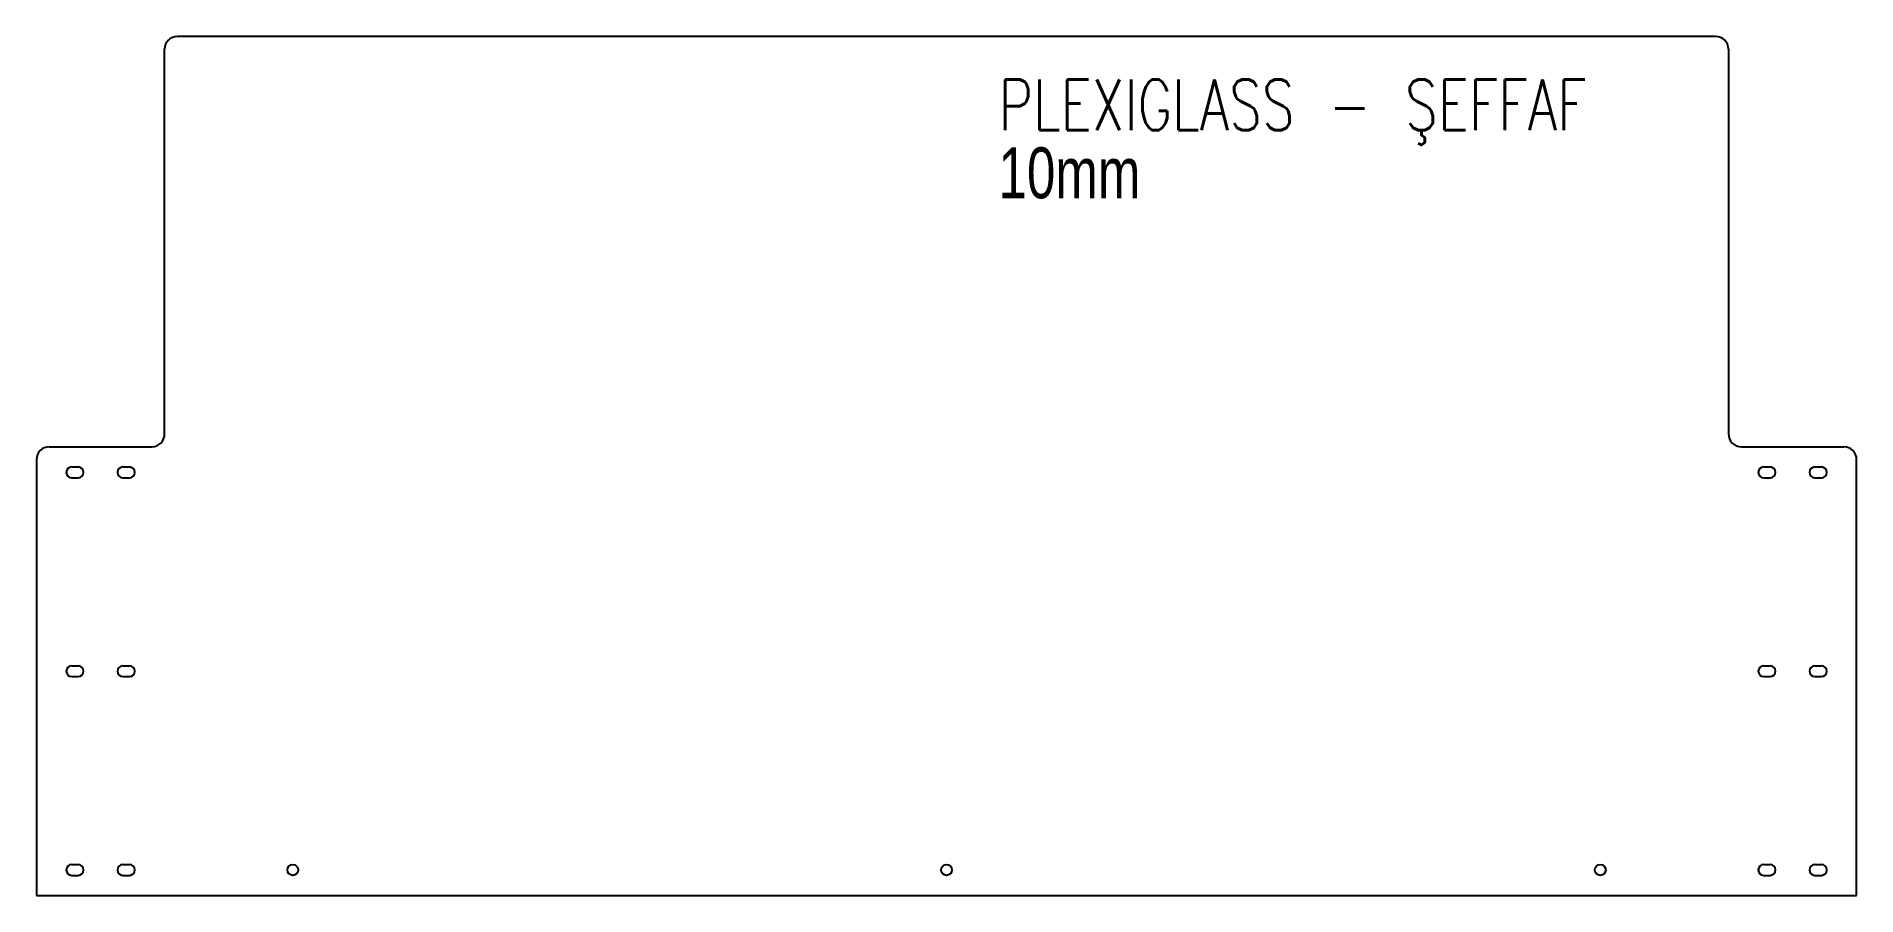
# Model space of a CAD drawing. Header units: millimetres. Extents: x -787 to 633, y -206 to 464.
import ezdxf

# ---------------------------------------------------------------- set-up
doc = ezdxf.new("R2010")
doc.units = ezdxf.units.MM
doc.styles.add('SLDTEXTSTYLE0', font='TXT', dxfattribs={"width": 0.75, "bigfont": 'bigfont'})
doc.styles.add('SLDTEXTSTYLE1', font='TXT', dxfattribs={"width": 0.75})

# ---------------------------------------------------------------- blocks, each defined once
blk = doc.blocks.new('SW_NOTE_0')
at = {"color": 0, "linetype": 'Continuous', "lineweight": 0, "attachment_point": 1}
for s, insert, char_height, style in [('PLEXIGLASS - ŞEFFAF', (0, 51.2), 39.688, 'SLDTEXTSTYLE0'), ('10mm', (0, -1.8), 39.69, 'SLDTEXTSTYLE1')]:
    blk.add_mtext(s, dxfattribs=dict(at, insert=insert, char_height=char_height, style=style))

msp = doc.modelspace()

# ---------------------------------------------------------------- linework, layer by layer
at = {"color": 7, "linetype": 'Continuous', "lineweight": 25}
for p, q in [((523.2, 464.3), (-676.8, 464.3)), ((-686.8, 154.3), (-686.8, 454.3)), ((533.2, 454.3), (533.2, 154.3)), ((-776.8, 144.3), (-696.8, 144.3)), ((543.2, 144.3), (623.2, 144.3)), ((-786.8, 134.3), (-786.8, -205.7)), ((-759.3, 128.6), (-754.3, 128.6)), ((-719.3, 128.6), (-714.3, 128.6)), ((560.7, 128.6), (565.7, 128.6)), ((600.7, 128.6), (605.7, 128.6)), ((633.2, -205.7), (633.2, 134.3)), ((-759.3, 120.1), (-754.3, 120.1)), ((-719.3, 120.1), (-714.3, 120.1)), ((560.7, 120.1), (565.7, 120.1)), ((600.7, 120.1), (605.7, 120.1)), ((-759.3, -26.4), (-754.3, -26.4)), ((-719.3, -26.4), (-714.3, -26.4)), ((560.7, -26.4), (565.7, -26.4)), ((600.7, -26.4), (605.7, -26.4)), ((-759.3, -34.9), (-754.3, -34.9)), ((-719.3, -34.9), (-714.3, -34.9)), ((560.7, -34.9), (565.7, -34.9)), ((600.7, -34.9), (605.7, -34.9)), ((-759.3, -181.4), (-754.3, -181.4)), ((-719.3, -181.4), (-714.3, -181.4)), ((560.7, -181.4), (565.7, -181.4)), ((600.7, -181.4), (605.7, -181.4)), ((-759.3, -189.9), (-754.3, -189.9)), ((-719.3, -189.9), (-714.3, -189.9)), ((560.7, -189.9), (565.7, -189.9)), ((600.7, -189.9), (605.7, -189.9)), ((-786.8, -205.7), (633.2, -205.7))]:
    msp.add_line(p, q, dxfattribs=at)
for centre in [(-586.8, -185.7), (-76.8, -185.7), (433.2, -185.7)]:
    msp.add_circle(centre, 4.25, dxfattribs=at)
for centre, radius, start, end in [((-676.8, 454.3), 10, 90, 180), ((523.2, 454.3), 10, 0, 90), ((-776.8, 134.3), 10, 90, 180), ((-696.8, 154.3), 10, 270, 0), ((543.2, 154.3), 10, 180, 270), ((623.2, 134.3), 10, 0, 90), ((-759.3, 124.3), 4.25, 90, 270), ((-754.3, 124.3), 4.25, 270, 90), ((-719.3, 124.3), 4.25, 90, 270), ((-714.3, 124.3), 4.25, 270, 90), ((560.7, 124.3), 4.25, 90, 270), ((565.7, 124.3), 4.25, 270, 90), ((600.7, 124.3), 4.25, 90, 270), ((605.7, 124.3), 4.25, 270, 90), ((-759.3, -30.7), 4.25, 90, 270), ((-754.3, -30.7), 4.25, 270, 90), ((-719.3, -30.7), 4.25, 90, 270), ((-714.3, -30.7), 4.25, 270, 90), ((560.7, -30.7), 4.25, 90, 270), ((565.7, -30.7), 4.25, 270, 90), ((600.7, -30.7), 4.25, 90, 270), ((605.7, -30.7), 4.25, 270, 90), ((-759.3, -185.7), 4.25, 90, 270), ((-754.3, -185.7), 4.25, 270, 90), ((-719.3, -185.7), 4.25, 90, 270), ((-714.3, -185.7), 4.25, 270, 90), ((560.7, -185.7), 4.25, 90, 270), ((565.7, -185.7), 4.25, 270, 90), ((600.7, -185.7), 4.25, 90, 270), ((605.7, -185.7), 4.25, 270, 90)]:
    msp.add_arc(centre, radius, start, end, dxfattribs=at)

# ---------------------------------------------------------------- block references
at = {"color": 7, "linetype": 'Continuous', "lineweight": 0}
msp.add_blockref('SW_NOTE_0', (-36.2, 379.6), dxfattribs=at)

doc.saveas('drawing.dxf')
